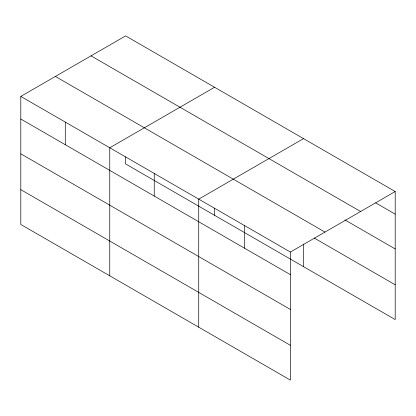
<?xml version="1.0" encoding="UTF-8"?>
<svg xmlns="http://www.w3.org/2000/svg" width="416" height="416" viewBox="0 0 416 416"><rect width="100%" height="100%" fill="white"/><g stroke="black" fill="none" stroke-linecap="round" stroke-linejoin="round"><path stroke-width="0.62" d="M290.384 309.462L290.384 252.054L20.8 96.408L20.8 224.463L290.384 380.104L290.384 309.462L20.8 153.816M125.616 156.858L125.616 163.946L395.2 319.592L395.2 191.537L125.616 35.896L20.8 96.408M214.578 87.256L109.762 147.774L109.762 275.824M303.54 138.622L198.728 199.134L198.728 327.184M290.384 252.054L395.2 191.537M375.638 202.857L395.2 214.152M91.026 55.864L360.61 211.51M344.9 219.908L395.2 248.945M55.39 76.44L324.974 232.086M314.158 238.009L395.2 284.794M20.8 119.023L290.384 274.669M20.8 189.665L290.384 345.311M303.54 244.119L303.54 266.672M244.556 225.597L244.556 248.206M214.578 208.224L214.578 215.311M154.242 173.451L154.242 196.066M65.281 122.091L65.281 144.706"/></g></svg>
